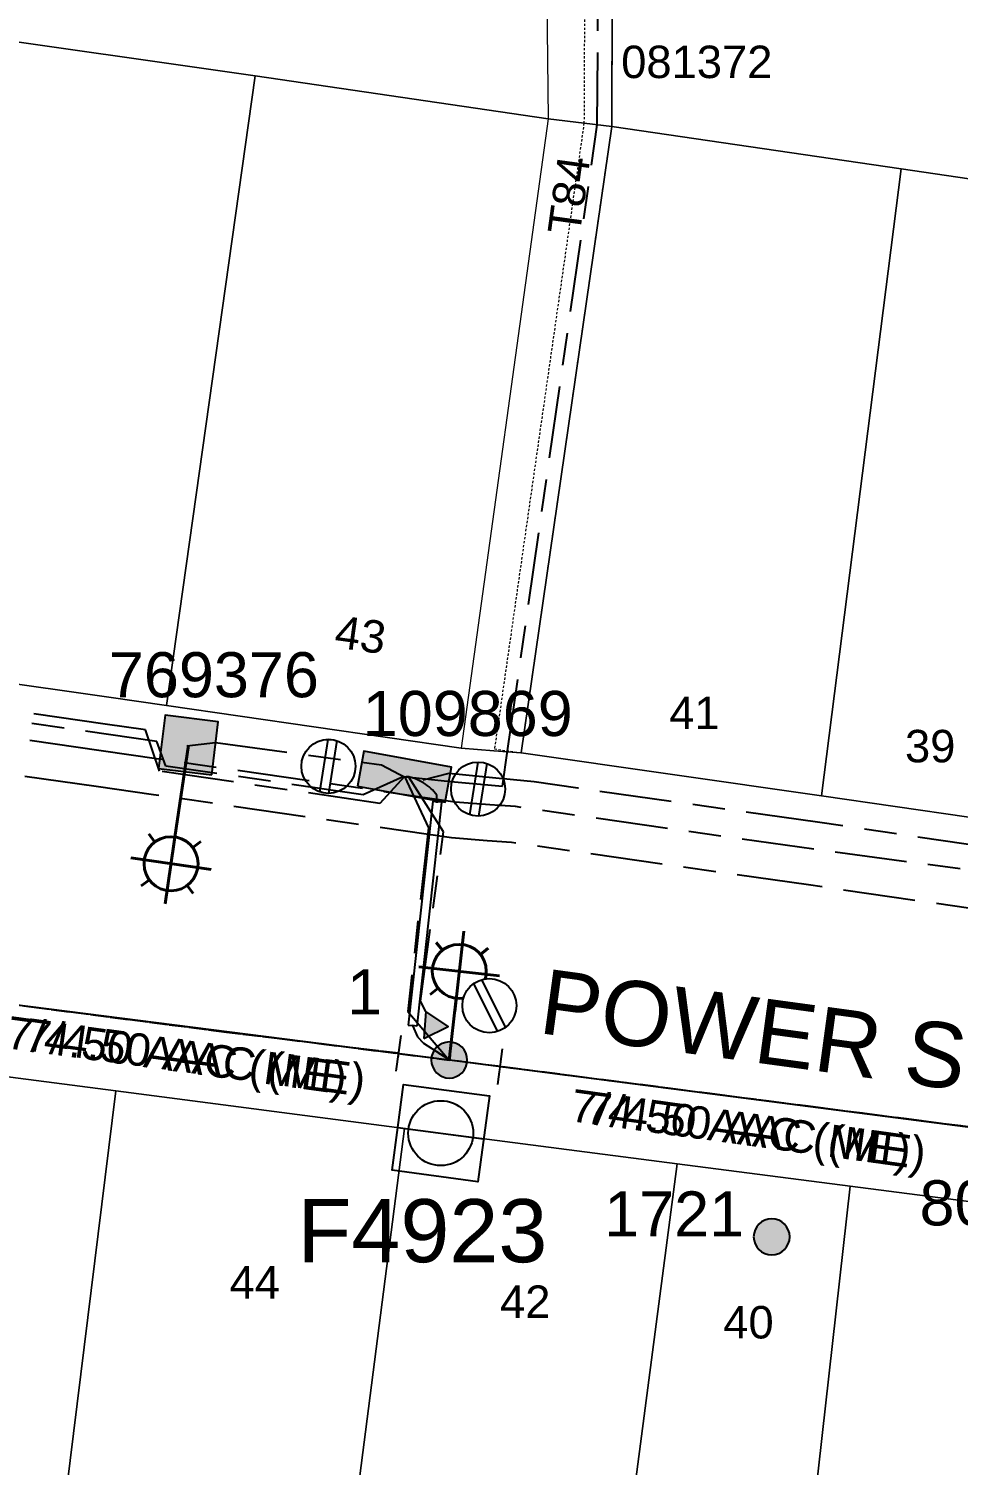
# Model space of a CAD drawing. Header units: metres. Extents: x 302360 to 303385, y 6262522 to 6263141.
# Drawn here: x 302867.5 to 302919.1, y 6262807 to 6262886.6 of the extents above; entities that cross this region are included whole.
import ezdxf
from ezdxf.enums import TextEntityAlignment as Align

# ---------------------------------------------------------------- set-up
doc = ezdxf.new("R2010")
doc.units = ezdxf.units.M
for name, pattern in [('Cable Exist OH', [1, 1, 0]), ('Cable Exist UG', [8.2, 4, -1.2, 1.8, -1.2]), ('HIDDEN', [0.375, 0.25, -0.125]), ('HIDDEN2', [0.1875, 0.125, -0.0625])]:
    doc.linetypes.add(name, pattern=pattern)
doc.layers.get('0').update_dxf_attribs({"color": 6})
for name, color, linetype, lineweight in [('Cadastre Land Parcels_SP_EXT', 9, 'Continuous', 5), ('Cadastre Other Property_SP_EXT', 9, 'HIDDEN', 5), ('Cadastre Roads_SP_EXT', 9, 'Continuous', 5)]:
    doc.layers.add(name, color=color, linetype=linetype, lineweight=lineweight)
for name, color, linetype in [('Duct_SP_EXT', 7, 'Continuous'), ('Equip_LV_EXT', 7, 'Continuous'), ('Equip_SP_HV_NEW', 2, 'Continuous'), ('Equip_SP_SL_EXT', 7, 'Continuous'), ('Mains_HV_EXT', 7, 'Continuous'), ('Mains_HV_NEW', 2, 'Continuous'), ('Mains_LV_EXT', 7, 'Continuous'), ('Mains_LV_SL_EXT', 7, 'Continuous'), ('Mains_SL_EXT', 7, 'Continuous'), ('OH_Details_SP_MISC', 7, 'Continuous'), ('SupportsOH_SP_TR_HV_LV_SL_EXT', 7, 'Continuous'), ('SupportsUG_SP_LV_EXT', 7, 'Continuous'), ('SupportsUG_SP_LV_SL_EXT', 7, 'Continuous'), ('Trench_SP_EXT', 7, 'Continuous')]:
    doc.layers.add(name, color=color, linetype=linetype)
doc.styles.add('COLUMN_LABEL', font='arial.ttf')
doc.styles.add('iecARIAL', font='arial.ttf', dxfattribs={"height": 2})
doc.styles.add('POLE_LABEL', font='arial.ttf')
doc.styles.get("Standard").update_dxf_attribs({"font": 'arial.ttf'})

# ---------------------------------------------------------------- blocks, each defined once
blk = doc.blocks.new('COLUMN_EXT')
blk.add_hatch(color=256).paths.add_polyline_path([(-1.485, 1.485), (-1.485, -1.485), (1.485, -1.485), (1.485, 1.485)])
blk.add_lwpolyline([(-1.485, -1.485), (1.485, -1.485), (1.485, 1.485), (-1.485, 1.485)], close=True)
for tag, height, style, flags, p in [('ASSET_NUM', 2.5, 'COLUMN_LABEL', 8, (2, 2)), ('STRUCTURE_PLANT_NUMBER', 0.2, 'POLE_LABEL', 9, (1.813, 0.031)), ('STREET_CODE', 0.2, 'COLUMN_LABEL', 9, (1.813, -0.2))]:
    blk.add_attdef(tag, text='', height=height, dxfattribs=dict(style=style, flags=flags)).set_placement(p, align=Align.MIDDLE_LEFT)
at = {"flags": 9}
for tag, p in [('OWNED_BY', (1.813, -0.6)), ('STATE', (1.813, -0.8)), ('COLUMN_TYPE', (1.813, -0.4)), ('STREETNAME', (1.813, -1.6)), ('USAGE', (1.813, -1)), ('LEGEND', (1.813, -1.2)), ('LOCATION', (1.813, -1.4)), ('SUBURB', (1.813, -1.8)), ('NOTES', (1.813, -2))]:
    blk.add_attdef(tag, text='', height=0.2, dxfattribs=at).set_placement(p, align=Align.MIDDLE_LEFT)
at = {"flags": 1}
blk.add_attdef('Z', (1.813, -2.351), '', height=0.2, dxfattribs=at)
blk = doc.blocks.new('PILLAR_EXT')
blk.add_hatch(color=256).paths.add_polyline_path([(-2.475, 0.99), (-2.475, -0.99), (2.475, -0.99), (2.475, 0.99)])
blk.add_lwpolyline([(-2.475, -0.99), (2.475, -0.99), (2.475, 0.99), (-2.475, 0.99)], close=True)
at = {"style": 'iecARIAL', "flags": 8}
blk.add_attdef('ASSET_NUM', (1.5, 3.5), '', height=2.5, dxfattribs=at)
for tag, p, flags in [('OWNED_BY', (0, -0.2), 9), ('STATE', (0, -0.4), 9), ('SUPPORT_TYPE', (0, -0.6), 9), ('USAGE', (0, -0.8), 9), ('LEGEND', (0, -1), 9), ('LOCATION', (0, -1.2), 9), ('NOTES', (0, -1.4), 9), ('PARENT', (0, -1.6), 9), ('STREETNAME', (0, -1.8), 9), ('SUBURB', (0, -2), 1)]:
    blk.add_attdef(tag, p, '', height=0.2, dxfattribs=dict(flags=flags))
blk = doc.blocks.new('*U147')
at = {"lineweight": 40}
for p, q in [((-0.734, 6.524), (-0.384, 6.084)), ((0.3, 2.676), (0.803, 7.147)), ((2.164, 6.198), (1.724, 5.847)), ((-1.684, 5.163), (2.788, 4.66)), ((-1.06, 3.625), (-0.621, 3.976)), ((0, 0), (0.385, 3.424)), ((1.838, 3.299), (1.487, 3.739))]:
    blk.add_line(p, q, dxfattribs=at)
blk.add_circle((0.552, 4.911), 1.5, dxfattribs=at)
at = {"style": 'iecARIAL', "flags": 8}
blk.add_attdef('ASSET_NUM', (1.5, 1.5), '', height=2.5, dxfattribs=at)
for tag, p, height, flags in [('CONSTRUCTED_VOLTAGE', (0.981, -0.653), 0.2, 9), ('CONTROL_TYPE', (0.981, -0.853), 0.2, 9), ('LNUMBER', (2.181, -3.253), 2.5, 8), ('OPERATING_VOLTAGE', (0.981, -1.653), 0.2, 9), ('LANTERN_PURPOSE', (0.981, -1.053), 0.2, 9), ('LANTERN_TYPE', (0.981, -1.253), 0.2, 9), ('NO_PHASES', (0.981, -1.453), 0.2, 9), ('ORIENTATION', (0.981, -1.853), 0.2, 9), ('OWNED_BY', (0.981, -2.053), 0.2, 9), ('STATE', (0.981, -2.253), 0.2, 9), ('USAGE', (0.981, -2.453), 0.2, 9), ('CEXIST', (0.981, -2.653), 0.2, 9), ('CNEW', (0.981, -2.853), 0.2, 9), ('CNUMBER', (0.981, -3.053), 0.2, 9), ('CREMOVE', (0.981, -3.253), 0.2, 9), ('CREPLACE', (0.981, -3.453), 0.2, 9), ('LKINGHEIGHT', (0.981, -3.653), 0.2, 9), ('LBRACKET', (0.981, -3.853), 0.2, 9), ('LBRACKETVOCAB', (0.981, -4.053), 0.2, 9), ('LCATEGORY', (0.981, -4.253), 0.2, 9), ('LCHARGE1', (0.981, -4.453), 0.2, 9), ('LCHARGE1PERCENT', (0.981, -4.653), 0.2, 9), ('LCHARGE2', (0.981, -4.853), 0.2, 9), ('LCHARGE2PERCENT', (0.981, -5.053), 0.2, 9), ('LCHARGE3', (0.981, -5.253), 0.2, 9), ('LCHARGE3PERCENT', (0.981, -5.453), 0.2, 9), ('LEXIST', (0.981, -5.653), 0.2, 9), ('LLAMP', (0.981, -5.853), 0.2, 9), ('LLAMPVOCAB', (0.981, -6.053), 0.2, 9), ('LMAST', (0.981, -6.253), 0.2, 9), ('LMASTVOCAB', (0.981, -6.453), 0.2, 9), ('LNEW', (0.981, -6.653), 0.2, 9), ('LANTNUMBER', (0.981, -6.853), 0.2, 9), ('LOUTREACH', (0.981, -7.253), 0.2, 9), ('LOUTREACHVOCAB', (0.981, -7.453), 0.2, 9), ('LRATECODE', (0.981, -7.653), 0.2, 9), ('LREMOVE', (0.981, -7.853), 0.2, 9), ('LREPLACE', (0.981, -8.053), 0.2, 9), ('LTYPE', (0.981, -8.253), 0.2, 9), ('LTYPEVOCAB', (0.981, -8.453), 0.2, 9), ('LEGEND', (0.981, -8.653), 0.2, 9), ('LOCATION', (0.981, -8.853), 0.2, 9), ('STREETNAME', (0.981, -9.253), 0.2, 9), ('SUBURB', (0.981, -9.453), 0.2, 1), ('NOTES', (0.981, -9.053), 0.2, 9)]:
    blk.add_attdef(tag, p, '', height=height, dxfattribs=dict(flags=flags))
blk = doc.blocks.new('*U146')
at = {"lineweight": 40}
for p, q in [((0, 0), (-0.746, -5.096)), ((-0.637, -4.351), (-1.289, -8.803)), ((-2.195, -4.922), (-1.859, -5.374)), ((0.691, -5.345), (0.24, -5.681)), ((1.263, -6.903), (-3.189, -6.251)), ((-2.618, -7.808), (-2.166, -7.472)), ((0.268, -8.231), (-0.067, -7.78))]:
    blk.add_line(p, q, dxfattribs=at)
blk.add_circle((-0.963, -6.577), 1.5, dxfattribs=at)
at = {"style": 'iecARIAL', "flags": 8}
blk.add_attdef('ASSET_NUM', (1.5, 1.5), '', height=2.5, dxfattribs=at)
for tag, p, height, flags in [('CONSTRUCTED_VOLTAGE', (0.981, -0.653), 0.2, 9), ('CONTROL_TYPE', (0.981, -0.853), 0.2, 9), ('LNUMBER', (2.181, -3.253), 2.5, 8), ('OPERATING_VOLTAGE', (0.981, -1.653), 0.2, 9), ('LANTERN_PURPOSE', (0.981, -1.053), 0.2, 9), ('LANTERN_TYPE', (0.981, -1.253), 0.2, 9), ('NO_PHASES', (0.981, -1.453), 0.2, 9), ('ORIENTATION', (0.981, -1.853), 0.2, 9), ('OWNED_BY', (0.981, -2.053), 0.2, 9), ('STATE', (0.981, -2.253), 0.2, 9), ('USAGE', (0.981, -2.453), 0.2, 9), ('CEXIST', (0.981, -2.653), 0.2, 9), ('CNEW', (0.981, -2.853), 0.2, 9), ('CNUMBER', (0.981, -3.053), 0.2, 9), ('CREMOVE', (0.981, -3.253), 0.2, 9), ('CREPLACE', (0.981, -3.453), 0.2, 9), ('LKINGHEIGHT', (0.981, -3.653), 0.2, 9), ('LBRACKET', (0.981, -3.853), 0.2, 9), ('LBRACKETVOCAB', (0.981, -4.053), 0.2, 9), ('LCATEGORY', (0.981, -4.253), 0.2, 9), ('LCHARGE1', (0.981, -4.453), 0.2, 9), ('LCHARGE1PERCENT', (0.981, -4.653), 0.2, 9), ('LCHARGE2', (0.981, -4.853), 0.2, 9), ('LCHARGE2PERCENT', (0.981, -5.053), 0.2, 9), ('LCHARGE3', (0.981, -5.253), 0.2, 9), ('LCHARGE3PERCENT', (0.981, -5.453), 0.2, 9), ('LEXIST', (0.981, -5.653), 0.2, 9), ('LLAMP', (0.981, -5.853), 0.2, 9), ('LLAMPVOCAB', (0.981, -6.053), 0.2, 9), ('LMAST', (0.981, -6.253), 0.2, 9), ('LMASTVOCAB', (0.981, -6.453), 0.2, 9), ('LNEW', (0.981, -6.653), 0.2, 9), ('LANTNUMBER', (0.981, -6.853), 0.2, 9), ('LOUTREACH', (0.981, -7.253), 0.2, 9), ('LOUTREACHVOCAB', (0.981, -7.453), 0.2, 9), ('LRATECODE', (0.981, -7.653), 0.2, 9), ('LREMOVE', (0.981, -7.853), 0.2, 9), ('LREPLACE', (0.981, -8.053), 0.2, 9), ('LTYPE', (0.981, -8.253), 0.2, 9), ('LTYPEVOCAB', (0.981, -8.453), 0.2, 9), ('LEGEND', (0.981, -8.653), 0.2, 9), ('LOCATION', (0.981, -8.853), 0.2, 9), ('STREETNAME', (0.981, -9.253), 0.2, 9), ('SUBURB', (0.981, -9.453), 0.2, 1), ('NOTES', (0.981, -9.053), 0.2, 9)]:
    blk.add_attdef(tag, p, '', height=height, dxfattribs=dict(flags=flags))
blk = doc.blocks.new('POLE_EXT')
blk.add_hatch(color=256).paths.add_polyline_path([(-1, 0, 1), (1, 0, 1)])
blk.add_lwpolyline([(-1, 0, 1), (1, 0, 1)], format="xyb", close=True)
for tag, height, flags, p in [('pNumber', 2.5, 8, (-17.84, 2.067)), ('OWNED_BY', 0.2, 9, (1.355, -0.4)), ('SPECIAL_USE', 0.2, 9, (1.355, -0.8)), ('PARENT', 0.2, 9, (1.355, -0.6)), ('cLV', 0.2, 9, (1.355, -1.4)), ('STATE', 0.2, 9, (1.355, -1)), ('hDepth', 0.2, 9, (1.355, -1.6)), ('USAGE', 0.2, 9, (1.355, -1.2)), ('cHV', 0.2, 9, (1.355, -2)), ('hDia', 0.2, 9, (1.355, -1.8)), ('LBRACKET', 0.2, 9, (1.355, -2.2)), ('LExisting', 0.2, 9, (1.355, -2.4)), ('LANTNUMBER', 0.2, 9, (1.355, -2.6)), ('LOther', 0.2, 9, (1.355, -2.8)), ('LRemove', 0.2, 9, (1.355, -3)), ('LEGEND', 0.2, 9, (1.355, -3.2)), ('cLinedev', 0.2, 9, (1.355, -3.4)), ('pExisting', 0.2, 9, (1.355, -3.8)), ('LOCATION', 0.2, 9, (1.355, -3.6)), ('PFNUMBER', 0.2, 9, (1.355, -4)), ('pFooting', 0.2, 9, (1.355, -4.4)), ('pNew', 0.2, 9, (1.355, -4.6)), ('NEWPFNUMBER', 0.2, 9, (1.355, -4.2)), ('pRelocate', 0.2, 9, (1.355, -5)), ('pRemove', 0.2, 9, (1.355, -5.2)), ('pReplace', 0.2, 9, (1.355, -5.4)), ('pStay', 0.2, 9, (1.355, -5.6)), ('cspan', 0.2, 9, (1.355, -6)), ('STREETNAME', 0.2, 9, (1.355, -6.2)), ('SUBURB', 0.2, 9, (1.355, -6.4)), ('pType', 0.2, 9, (1.355, -5.8)), ('OPERATED_BY', 0.2, 9, (1.355, -7.014)), ('NOTES', 0.2, 9, (1.355, -6.6)), ('MAINTAINED_BY', 0.2, 9, (1.355, -6.814))]:
    blk.add_attdef(tag, text='', height=height, dxfattribs=dict(flags=flags)).set_placement(p, align=Align.MIDDLE_LEFT)
at = {"style": 'POLE_LABEL'}
for tag, height, flags, p in [('ASSET_NUM', 2.5, 8, (2, 2)), ('STRUCTURE_PLANT_NUMBER', 0.2, 9, (1.355, 0.028)), ('STREET_CODE', 0.2, 9, (1.355, -0.2))]:
    blk.add_attdef(tag, text='', height=height, dxfattribs=dict(at, flags=flags)).set_placement(p, align=Align.MIDDLE_LEFT)
at = {"flags": 1}
blk.add_attdef('Z', (1.355, -7.328), '', height=0.2, dxfattribs=at)
blk = doc.blocks.new('LV_UG_LINKS_CLOSED_EXT')
blk.add_wipeout([(-1.056, 1.057), (-1.18, 0.916), (-1.286, 0.761), (-1.371, 0.594), (-1.435, 0.417), (-1.476, 0.234), (-1.493, 0.047), (-1.487, -0.14), (-1.458, -0.326), (-1.406, -0.506), (-1.331, -0.678), (-1.236, -0.839), (-1.121, -0.988), (-0.988, -1.12), (-0.84, -1.235), (-0.679, -1.331), (-0.506, -1.406), (-0.326, -1.458), (-0.141, -1.487), (0.047, -1.493), (0.233, -1.476), (0.416, -1.435), (0.593, -1.371), (0.76, -1.286), (0.915, -1.181), (1.056, -1.057), (1.18, -0.916), (1.286, -0.761), (1.371, -0.594), (1.435, -0.417), (1.476, -0.234), (1.493, -0.047), (1.487, 0.14), (1.458, 0.326), (1.406, 0.506), (1.331, 0.678), (1.236, 0.839), (1.121, 0.988), (0.988, 1.12), (0.84, 1.235), (0.679, 1.331), (0.506, 1.406), (0.326, 1.458), (0.141, 1.487), (-0.047, 1.493), (-0.233, 1.476), (-0.416, 1.435), (-0.593, 1.371), (-0.76, 1.286), (-0.915, 1.181)])
for p, q in [((-0.25, -1.479), (-0.25, 1.479)), ((0.25, -1.479), (0.25, 1.479))]:
    blk.add_line(p, q)
blk.add_circle((0, 0), 1.5)
at = {"flags": 9}
for tag, p in [('ACTUAL_STATUS', (0, 0)), ('OPERATING_VOLTAGE', (0, -0.6)), ('ORIENTATION', (0, -0.8)), ('CONSTRUCTED_VOLTAGE', (0, -0.2)), ('NO_PHASES', (0, -0.4)), ('STATE', (0, -1)), ('SWITCH_TYPE', (0, -1.2)), ('USAGE', (0, -1.4)), ('NOTES', (0, -1.6))]:
    blk.add_attdef(tag, text='', height=0.2, dxfattribs=at).set_placement(p, align=Align.MIDDLE_LEFT)
at = {"flags": 1}
blk.add_attdef('Z', (0, 0), '', height=0.2, dxfattribs=at)
blk = doc.blocks.new('*U156')
blk.add_line((-2.335, -4.081), (2.465, -4.081))
blk.add_lwpolyline([(-2.335, -4.081), (-2.335, -1.681), (2.465, -1.681), (2.465, -6.481), (-2.335, -6.481), (-2.335, -4.081)])
blk.add_circle((0.065, -4.081), 1.8)
for tag, height, flags, p in [('ASSET_NUM', 3.5, 8, (2, 2)), ('ACTUAL_STATUS', 0.2, 9, (1.5, 0)), ('OPERATING_VOLTAGE', 0.2, 9, (1.5, -0.6)), ('ORIENTATION', 0.2, 9, (1.5, -0.8)), ('CONSTRUCTED_VOLTAGE', 0.2, 9, (1.5, -0.2)), ('NO_PHASES', 0.2, 9, (1.5, -0.4)), ('OWNED_BY', 0.2, 9, (1.5, -1)), ('OPERATED_BY', 0.2, 9, (1.5, -1.2)), ('STATE', 0.2, 9, (1.5, -1.6)), ('MAINTAINED_BY', 0.2, 9, (1.5, -1.4)), ('SWITCH_TYPE', 0.2, 9, (1.5, -1.8)), ('USAGE', 0.2, 9, (1.5, -2)), ('LEGEND', 0.2, 9, (1.5, -2.2)), ('LOCATION', 0.2, 9, (1.5, -2.4)), ('STREETNAME', 0.2, 9, (1.5, -2.8)), ('SUBURB', 0.2, 9, (1.5, -3)), ('NOTES', 0.2, 9, (1.5, -2.6)), ('LABEL_ALIGNMENT', 0.2, 9, (1.5, -3.2)), ('Z', 0.2, 1, (1.5, -3.4))]:
    blk.add_attdef(tag, text='', height=height, dxfattribs=dict(flags=flags)).set_placement(p, align=Align.MIDDLE_LEFT)
blk = doc.blocks.new('*U160')
at = {"flags": 1}
blk.add_attdef('Z', (0, 0), '', height=0.2, dxfattribs=at)
at = {"flags": 9}
for tag, p in [('CONNECTOR_TYPE', (0, 0)), ('OPERATING_VOLTAGE', (0, -0.6)), ('ORIENTATION', (0, -0.8)), ('CONSTRUCTED_VOLTAGE', (0, -0.2)), ('NO_PHASES', (0, -0.4)), ('OWNED_BY', (0, -1)), ('STATE', (0, -1.2)), ('USAGE', (0, -1.4)), ('NOTES', (0, -1.6)), ('OPERATED_BY', (0, -2.014)), ('MAINTAINED_BY', (0, -1.814))]:
    blk.add_attdef(tag, text='', height=0.2, dxfattribs=at).set_placement(p, align=Align.MIDDLE_LEFT)
blk.add_wipeout([(-0.133, -0.215), (-2.556, 1.29), (-2.29, 1.72), (0.133, 0.215)])
blk.add_line((-1.896, 2.354), (-2.951, 0.655))
blk = doc.blocks.new('UGOH_EXT')
blk.add_hatch(color=256).paths.add_polyline_path([(-0.753, 1.698), (0.747, 1.698), (-0.003, 2.997)])
at = {"color": 1}
blk.add_lwpolyline([(-0.753, 1.698), (0.747, 1.698), (-0.003, 2.997)], close=True, dxfattribs=at)
for tag, flags, p in [('CONSTRUCTED_VOLTAGE', 9, (1.5, 0)), ('OPERATING_VOLTAGE', 9, (1.5, -0.2)), ('ORIENTATION', 9, (1.5, -0.4)), ('STATE', 9, (1.5, -0.6)), ('USAGE', 9, (1.5, -0.8)), ('ACTUAL_STATUS', 9, (1.5, -1.6)), ('OWNED_BY', 9, (1.5, -1)), ('OPERATED_BY', 9, (1.5, -1.2)), ('MAINTAINED_BY', 9, (1.5, -1.4)), ('TYPE', 1, (1.5, -2)), ('NUMBER_OF_PHASES', 9, (1.5, -1.8))]:
    blk.add_attdef(tag, text='', height=0.2, dxfattribs=dict(flags=flags)).set_placement(p, align=Align.MIDDLE_LEFT)

msp = doc.modelspace()

# ---------------------------------------------------------------- linework, layer by layer
at = {"layer": 'Cadastre Land Parcels_SP_EXT', "linetype": 'Continuous'}
for points in [[(302934.012, 6262884.993), (302907.215, 6262915.253), (302906.784, 6262914.332), (302906.271, 6262913.449), (302905.684, 6262912.613), (302905.028, 6262911.829), (302904.31, 6262911.103), (302903.532, 6262910.441), (302902.701, 6262909.847), (302901.823, 6262909.325), (302900.904, 6262908.879), (302899.951, 6262908.511), (302899.881, 6262881.216), (302915.932, 6262878.875), (302932.786, 6262876.383), (302934.012, 6262884.993)], [(302860.232, 6262886.855), (302863.351, 6262886.416), (302880.094, 6262884.015), (302896.354, 6262881.641), (302899.881, 6262881.216), (302899.881, 6262881.483), (302899.951, 6262908.511), (302897.996, 6262908.227), (302896.042, 6262907.944), (302895.085, 6262907.977), (302894.133, 6262908.084), (302893.192, 6262908.263), (302892.267, 6262908.516), (302891.365, 6262908.838), (302890.491, 6262909.23), (302889.65, 6262909.687), (302888.845, 6262910.209), (302888.076, 6262910.803), (302860.232, 6262886.855)], [(302880.094, 6262884.015), (302863.351, 6262886.416), (302858.319, 6262851.517), (302871.972, 6262849.572), (302875.163, 6262849.117), (302880.094, 6262884.015)], [(302875.163, 6262849.117), (302891.522, 6262846.744), (302893.33, 6262846.607), (302894.852, 6262846.493), (302899.881, 6262881.216), (302896.354, 6262881.641), (302880.094, 6262884.015), (302875.163, 6262849.117)], [(302911.504, 6262844.114), (302915.932, 6262878.875), (302899.881, 6262881.216), (302894.852, 6262846.493), (302911.504, 6262844.114)], [(302928.641, 6262847.265), (302932.786, 6262876.383), (302915.932, 6262878.875), (302911.504, 6262844.114), (302927.856, 6262841.746), (302928.641, 6262847.265)], [(302872.361, 6262827.749), (302857.076, 6262829.722), (302852.79, 6262795.113), (302868.067, 6262793.041), (302872.361, 6262827.749)], [(302903.505, 6262823.711), (302888.367, 6262825.659), (302883.896, 6262790.894), (302898.929, 6262788.856), (302903.505, 6262823.711)], [(302913.1, 6262822.475), (302903.505, 6262823.711), (302898.929, 6262788.856), (302896.758, 6262771.431), (302894.46, 6262753.98), (302890.19, 6262719.48), (302887.986, 6262702.834), (302885.548, 6262684.565), (302925.731, 6262679.221), (302937.078, 6262770.69), (302938.8, 6262782.806), (302923.782, 6262784.375), (302908.999, 6262785.925), (302913.1, 6262822.475)], [(302928.126, 6262820.532), (302913.1, 6262822.475), (302908.999, 6262785.925), (302923.782, 6262784.375), (302928.126, 6262820.532)]]:
    msp.add_lwpolyline(points, close=True, dxfattribs=at)
at = {"layer": 'Cadastre Other Property_SP_EXT', "linetype": 'HIDDEN2'}
msp.add_lwpolyline([(302893.367, 6262846.708), (302894.852, 6262846.493), (302899.881, 6262881.216), (302899.951, 6262908.511), (302898.451, 6262908.515), (302898.332, 6262881.397), (302893.367, 6262846.708)], close=True, dxfattribs=at)
at = {"layer": 'Cadastre Roads_SP_EXT', "linetype": 'Continuous'}
msp.add_lwpolyline([(302899.881, 6262881.216), (302899.951, 6262908.511), (302897.996, 6262908.227), (302896.042, 6262907.944), (302896.354, 6262881.641), (302891.522, 6262846.744), (302893.33, 6262846.607), (302894.852, 6262846.493), (302899.881, 6262881.216)], close=True, dxfattribs=at)
at = {"layer": 'Duct_SP_EXT'}
msp.add_line((302889.955, 6262843.81), (302890.193, 6262843.783), dxfattribs=at)
at = {"layer": 'Trench_SP_EXT', "linetype": 'Cable Exist UG'}
msp.add_lwpolyline([(302890.186, 6262843.722), (302890.167, 6262844.139), (302890.167, 6262844.139, 0.198177), (302888.486, 6262845.18)], format="xyb", dxfattribs=at)

# ---------------------------------------------------------------- block references
at = {"layer": 'Equip_SP_SL_EXT'}
msp.add_blockref('*U146', (302876.385, 6262846.919), dxfattribs=at)
at = {"layer": 'Mains_HV_NEW', "rotation": 24.35097719354917}
msp.add_blockref('*U160', (302890.86, 6262829.461), dxfattribs=at).dxf.unprotected_set("ltscale", 0)
at = {"layer": 'SupportsOH_SP_TR_HV_LV_SL_EXT'}
ref = msp.add_blockref('POLE_EXT', (302928.628, 6262824.59), dxfattribs=at)
ref.add_attrib('ASSET_NUM', '803420', dxfattribs={"layer": '0', "height": 2.5, "style": 'POLE_LABEL'}).set_placement((302928.602, 6262822.792), align=Align.TOP_RIGHT)
ref = msp.add_blockref('POLE_EXT', (302908.746, 6262819.657), dxfattribs=at)
ref.add_attrib('ASSET_NUM', '1721', dxfattribs={"layer": '0', "height": 2.5, "style": 'POLE_LABEL'}).set_placement((302907.22, 6262822.178), align=Align.TOP_RIGHT)
at = {"layer": 'SupportsUG_SP_LV_EXT'}
ref = msp.add_blockref('PILLAR_EXT', (302888.374, 6262845.173), dxfattribs=dict(at, rotation=349.7027972410503))
ref.add_attrib('ASSET_NUM', '109869', dxfattribs={"layer": '0', "height": 2.5, "style": 'iecARIAL'}).set_placement((302886.055, 6262848.673), align=Align.MIDDLE_LEFT)
at = {"layer": 'SupportsUG_SP_LV_SL_EXT'}
ref = msp.add_blockref('COLUMN_EXT', (302876.385, 6262846.919), dxfattribs=dict(at, rotation=82.93138763418908))
ref.add_attrib('ASSET_NUM', '769376', dxfattribs={"layer": '0', "height": 2.5, "style": 'COLUMN_LABEL'}).set_placement((302871.972, 6262852.072), align=Align.TOP_LEFT)

# ---------------------------------------------------------------- texts
at = {"layer": 'Cadastre Land Parcels_SP_EXT'}
msp.add_text('43', height=1.8, rotation=352.0984, dxfattribs=at).set_placement((302884.428, 6262852.344))
for s, p in [('41', (302903.061, 6262847.807)), ('39', (302916.143, 6262845.964)), ('44', (302878.667, 6262816.236)), ('42', (302893.674, 6262815.162)), ('40', (302906.059, 6262814.024))]:
    msp.add_text(s, height=1.8, dxfattribs=at).set_placement(p)
at = {"layer": 'Cadastre Other Property_SP_EXT'}
msp.add_text('081372', height=1.8, dxfattribs=at).set_placement((302900.397, 6262883.899))
at = {"layer": 'Cadastre Roads_SP_EXT'}
msp.add_text('POWER ST', height=3.6, rotation=352.24289, dxfattribs=at).set_placement((302895.747, 6262830.966))
at = {"layer": 'Mains_HV_EXT'}
for p in [(302867.249, 6262830.007), (302897.508, 6262826.081)]:
    msp.add_text('7/4.50 AAC (ME)', height=1.8, rotation=352.17304, dxfattribs=at).set_placement(p)
at = {"layer": 'Mains_LV_EXT'}
for s, rotation, p in [('T84', 82.18109, (302898.092, 6262875.146)), ('7/4.50 AAC (ME)', 352.17304, (302866.218, 6262830.124)), ('7/4.50 AAC (ME)', 352.17304, (302898.342, 6262825.964))]:
    msp.add_text(s, height=1.8, rotation=rotation, dxfattribs=at).set_placement(p)

# ---------------------------------------------------------------- next in the draw order: linework, layer by layer
at = {"layer": 'Cadastre Land Parcels_SP_EXT', "linetype": 'Continuous'}
msp.add_lwpolyline([(302888.367, 6262825.659), (302872.361, 6262827.749), (302868.067, 6262793.041), (302873.082, 6262792.362), (302883.896, 6262790.894), (302888.367, 6262825.659)], close=True, dxfattribs=at)
at = {"layer": 'Duct_SP_EXT'}
for p, q in [((302889.955, 6262843.81), (302888.584, 6262831.395)), ((302888.584, 6262831.395), (302888.822, 6262831.368)), ((302889.061, 6262831.342), (302888.822, 6262831.368))]:
    msp.add_line(p, q, dxfattribs=at)
at = {"layer": 'Mains_HV_EXT', "linetype": 'Cable Exist OH'}
msp.add_lwpolyline([(302888.032, 6262829.833), (302878.495, 6262830.991), (302857.434, 6262833.717)], dxfattribs=at)

# ---------------------------------------------------------------- next in the draw order: block references
at = {"layer": 'Mains_HV_NEW', "rotation": 204.3509771935492}
msp.add_blockref('*U160', (302890.86, 6262829.461), dxfattribs=at).dxf.unprotected_set("ltscale", 0)

# ---------------------------------------------------------------- next in the draw order: linework, layer by layer
at = {"layer": 'Cadastre Roads_SP_EXT', "linetype": 'Continuous'}
for points in [[(303051.888, 6262829.604), (302928.641, 6262847.265), (302927.856, 6262841.746), (302911.504, 6262844.114), (302894.852, 6262846.493), (302893.33, 6262846.607), (302891.522, 6262846.744), (302875.163, 6262849.117), (302871.972, 6262849.572), (302858.319, 6262851.517)], [(302857.076, 6262829.722), (302872.361, 6262827.749), (302888.367, 6262825.659), (302903.505, 6262823.711), (302913.1, 6262822.475), (302928.126, 6262820.532), (302943.257, 6262818.607), (302960.092, 6262816.44), (302960.246, 6262816.42), (302963.633, 6262815.96), (302967.191, 6262815.517), (302983.116, 6262813.438), (302999.548, 6262811.322), (303002.968, 6262810.882), (303005.83, 6262810.512), (303023.135, 6262808.27)]]:
    msp.add_lwpolyline(points, dxfattribs=at)
at = {"layer": 'Mains_HV_EXT', "linetype": 'Cable Exist OH'}
msp.add_lwpolyline([(302925.792, 6262824.963), (302893.689, 6262829.089)], dxfattribs=at)
at = {"layer": 'Mains_LV_EXT', "linetype": 'Cable Exist OH'}
msp.add_lwpolyline([(302928.628, 6262824.59), (302890.86, 6262829.461)], dxfattribs=at)
at = {"layer": 'Mains_SL_EXT', "linetype": 'Cable Exist OH'}
msp.add_lwpolyline([(302936.011, 6262823.6), (302928.628, 6262824.59), (302890.86, 6262829.461)], dxfattribs=at)
at = {"layer": 'OH_Details_SP_MISC', "color": 7, "linetype": 'Continuous', "flags": 128}
msp.add_lwpolyline([(302817.388, 6262838.973), (302841.755, 6262835.833), (302857.431, 6262833.717), (302890.862, 6262829.479), (302928.628, 6262824.59), (302936.039, 6262823.639), (302967.707, 6262819.542)], dxfattribs=at)
at = {"layer": 'Trench_SP_EXT', "linetype": 'Cable Exist UG'}
msp.add_lwpolyline([(302888.822, 6262831.368), (302889.1, 6262830.751), (302889.422, 6262830.386), (302890.824, 6262829.503)], dxfattribs=at)

# ---------------------------------------------------------------- next in the draw order: block references
at = {"layer": 'Equip_SP_HV_NEW', "linetype": 'Continuous'}
ref = msp.add_blockref('*U156', (302890.86, 6262829.461), dxfattribs=dict(at, rotation=352.4114852541751))
ref.add_attrib('ASSET_NUM', 'F4923', dxfattribs={"layer": '0', "height": 3.5}).set_placement((302882.44, 6262819.997), align=Align.MIDDLE_LEFT)
at = {"layer": 'Equip_SP_SL_EXT'}
msp.add_blockref('*U147', (302890.86, 6262829.461), dxfattribs=at)

# ---------------------------------------------------------------- next in the draw order: block references
at = {"layer": 'Equip_LV_EXT'}
for p, rotation in [((302884.156, 6262845.743), 351.2028150143467), ((302892.457, 6262844.483), 170.972924122204), ((302893.085, 6262832.477), 206.6687251954302)]:
    msp.add_blockref('LV_UG_LINKS_CLOSED_EXT', p, dxfattribs=dict(at, rotation=rotation))

# ---------------------------------------------------------------- next in the draw order: linework, layer by layer
at = {"layer": 'Duct_SP_EXT'}
for q in [(302889.061, 6262831.342), (302890.193, 6262843.783)]:
    msp.add_line((302890.432, 6262843.757), q, dxfattribs=at)
at = {"layer": 'Mains_HV_EXT', "linetype": 'Cable Exist UG'}
for points in [[(302935.853, 6262850.403), (302933.965, 6262850.415), (302933.965, 6262850.415), (302932.478, 6262838.275), (302932.478, 6262838.275), (302911.077, 6262841.145), (302894.527, 6262843.509), (302893.105, 6262843.615), (302891.193, 6262843.76), (302874.736, 6262846.147), (302871.549, 6262846.602), (302857.893, 6262848.547), (302840.963, 6262850.995), (302825.394, 6262853.22), (302818.016, 6262854.31)], [(302935.848, 6262850.614), (302935.624, 6262848.746), (302935.624, 6262848.746), (302935.063, 6262843.523), (302935.063, 6262843.523), (302934.307, 6262835.997), (302924.81, 6262837.135), (302924.81, 6262837.135), (302910.792, 6262839.165), (302894.311, 6262841.52), (302892.954, 6262841.621), (302890.974, 6262841.771), (302874.451, 6262844.168), (302871.267, 6262844.622), (302857.609, 6262846.568), (302840.679, 6262849.015), (302825.107, 6262851.241), (302823.448, 6262851.526)]]:
    msp.add_lwpolyline(points, dxfattribs=at)
at = {"layer": 'Mains_LV_EXT', "linetype": 'Cable Exist UG'}
for points in [[(302888.312, 6262845.182), (302890.572, 6262844.936), (302893.803, 6262844.641), (302894.085, 6262846.604), (302899.072, 6262881.313), (302899.234, 6262908.407), (302896.111, 6262909.943)], [(302888.336, 6262845.179), (302886.082, 6262844.16), (302886.082, 6262844.16), (302875.128, 6262845.761), (302874.631, 6262847.118), (302831.642, 6262853.344), (302831.642, 6262853.344), (302827.495, 6262853.938)], [(302889.55, 6262832.157), (302889.262, 6262832.732), (302889.262, 6262832.732), (302890.539, 6262842.117), (302888.611, 6262845.139)]]:
    msp.add_lwpolyline(points, dxfattribs=at)
at = {"layer": 'Mains_LV_EXT', "linetype": 'Cable Exist OH'}
msp.add_lwpolyline([(302857.434, 6262833.717), (302890.86, 6262829.461)], dxfattribs=at)
at = {"layer": 'Mains_LV_SL_EXT', "linetype": 'Cable Exist UG'}
msp.add_lwpolyline([(302888.374, 6262845.173), (302887.001, 6262843.681), (302887.001, 6262843.681), (302874.784, 6262845.484), (302874.011, 6262847.758), (302874.011, 6262847.758), (302871.76, 6262848.087), (302858.253, 6262850.011), (302857.78, 6262850.079), (302857.78, 6262850.079), (302841.378, 6262852.45), (302840.91, 6262852.517), (302840.91, 6262852.517), (302829.628, 6262854.099), (302828.981, 6262854.709), (302827.105, 6262855.018), (302824.782, 6262854.35)], dxfattribs=at)
at = {"layer": 'Mains_SL_EXT', "linetype": 'Cable Exist UG'}
for points in [[(302876.3, 6262846.877), (302877.887, 6262847.072), (302887.103, 6262845.817), (302888.429, 6262845.124)], [(302922.608, 6262840.485), (302920.814, 6262841.243), (302920.814, 6262841.243), (302911.294, 6262842.643), (302898, 6262844.528), (302898, 6262844.528), (302895.562, 6262844.875), (302894.424, 6262844.986), (302890.831, 6262845.344), (302889.392, 6262844.983)], [(302888.374, 6262845.173), (302889.703, 6262842.341), (302888.557, 6262832.146), (302890.86, 6262829.461)]]:
    msp.add_lwpolyline(points, dxfattribs=at)
at = {"layer": 'Mains_SL_EXT', "linetype": 'Cable Exist OH'}
msp.add_lwpolyline([(302857.435, 6262833.717), (302890.86, 6262829.461)], dxfattribs=at)

# ---------------------------------------------------------------- next in the draw order: block references
at = {"layer": 'Equip_LV_EXT', "linetype": 'Continuous', "rotation": 25.85700885451543}
msp.add_blockref('UGOH_EXT', (302890.86, 6262829.461), dxfattribs=at)
at = {"layer": 'SupportsOH_SP_TR_HV_LV_SL_EXT'}
ref = msp.add_blockref('POLE_EXT', (302890.86, 6262829.461), dxfattribs=at)
ref.add_attrib('PNUMBER', '1', (302885.188, 6262831.99), dxfattribs={"layer": '0', "height": 2.5})

doc.saveas('drawing.dxf')
